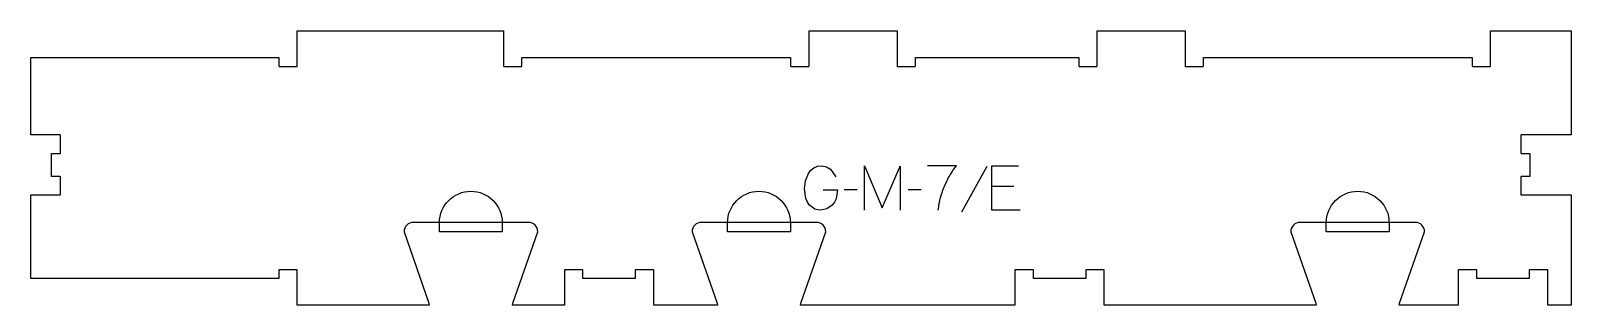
# Model space of a CAD drawing. Header units: millimetres. Extents: x -521 to 521, y -94 to 91.
import ezdxf

# ---------------------------------------------------------------- set-up
doc = ezdxf.new("R2010")
doc.units = ezdxf.units.MM
for name, color, linetype, true_color in [('1_ANYTOOL_1MMDEEP_LABELS_S', 2, 'Continuous', 0xffff00), ('4_ANYTOOL_CUTTHROUGH_OUTSI', 5, 'Continuous', 0x0000ff), ('5_ANYTOOL_HALF_MILL_9MM_IN', 3, 'Continuous', 0x00ff00)]:
    doc.layers.add(name, color=color, linetype=linetype, true_color=true_color)

msp = doc.modelspace()

# ---------------------------------------------------------------- linework, layer by layer
at = {"layer": '1_ANYTOOL_1MMDEEP_LABELS_S'}
for p, q in [((125.6, -0.5), (108.4, -31.2)), ((37.7, -16.1), (28.9, -16.2)), ((81.2, -16.1), (72.4, -16.2)), ((143.7, -13.9), (129, -13.9))]:
    msp.add_line(p, q, dxfattribs=at)
for points in [[(14.8, -16.2), (24.6, -16.2), (23.5, -22.2), (22.4, -24.5), (20.8, -26.5), (17.2, -29.1), (13.2, -30), (11.1, -29.8), (9.2, -29.2), (5.6, -26.5), (4.1, -24.5), (3, -22), (2.1, -15.5), (2.8, -10.2), (4.8, -5.1), (6.4, -2.8), (8.4, -1.3), (10.9, -0.3), (13.8, 0), (17.1, -0.6), (19.7, -2.3), (23.4, -7.4)], [(42.8, -30), (42.8, 0), (54.8, -28.4), (66.8, -0.1), (66.8, -30)], [(148, -30), (129, -30), (129, 0), (146.9, 0)]]:
    msp.add_lwpolyline(points, dxfattribs=at)
msp.add_lwpolyline([(92.7, -30, -0.028789), (94.2, -21.3), (95.5, -17.4, -0.025533), (97.1, -13.2), (98.6, -9.9, -0.047754), (103.3, -2.3), (105, 0), (85.5, 0)], format="xyb", dxfattribs=at)
at = {"layer": '4_ANYTOOL_CUTTHROUGH_OUTSI'}
msp.add_lwpolyline([(404.5, -94.2), (404.8, -92.8), (421.7, -44.5), (421.7, -44.4, 0.414214), (415.4, -38.2), (337.4, -38.2, 0.414214), (331.2, -44.4), (331.2, -44.5), (348.1, -92.8), (348.3, -94.2), (205, -94.2), (205, -70.4, 0.414214), (204.8, -70.2), (192.8, -70.2, 0.414214), (192.5, -70.4), (192.5, -76.2), (157, -76.2), (157, -70.4, 0.414214), (156.8, -70.2), (144.8, -70.2, 0.414214), (144.5, -70.4), (144.5, -94.2), (-0.6, -94.2), (-0.3, -92.8), (16.6, -44.5), (16.6, -44.4, 0.414214), (10.3, -38.2), (-67.7, -38.2, 0.414214), (-73.9, -44.4), (-73.9, -44.5), (-57, -92.8), (-56.8, -94.2), (-99.8, -94.2), (-99.8, -70.4, 0.414214), (-100.1, -70.2), (-112.1, -70.2, 0.414214), (-112.3, -70.4), (-112.3, -76.2), (-147.8, -76.2), (-147.8, -70.4, 0.414214), (-148.1, -70.2), (-160.1, -70.2, 0.414214), (-160.3, -70.4), (-160.3, -94.2), (-195.5, -94.2), (-195.2, -92.8), (-178.3, -44.5), (-178.3, -44.4, 0.414214), (-184.6, -38.2), (-262.6, -38.2, 0.414214), (-268.8, -44.4), (-268.8, -44.5), (-251.9, -92.8), (-251.7, -94.2), (-341, -94.2), (-341, -70.4, 0.414214), (-341.2, -70.2), (-353.2, -70.2, 0.414214), (-353.5, -70.4), (-353.5, -76.2), (-457.8, -76.2), (-521.3, -76.2), (-521.3, -19.6), (-501.6, -19.6, 0.414366), (-501.3, -19.4), (-501.3, -7.4, 0.414061), (-501.6, -7.1), (-507.3, -7.1), (-507.3, 8.4), (-501.6, 8.4, 0.414061), (-501.3, 8.6), (-501.3, 20.6, 0.414366), (-501.6, 20.9), (-521.3, 20.9), (-521.3, 73.3), (-353.5, 73.3), (-353.5, 67.6, 0.414214), (-353.2, 67.3), (-341.2, 67.3, 0.414214), (-341, 67.6), (-341, 91.3), (-201.5, 91.3), (-201.5, 67.6, 0.414214), (-201.2, 67.3), (-189.2, 67.3, 0.414214), (-189, 67.6), (-189, 73.3), (-7.2, 73.3), (-7.2, 67.6, 0.414214), (-7, 67.3), (5, 67.3, 0.414214), (5.3, 67.6), (5.3, 91.3), (64.8, 91.3), (64.8, 67.6, 0.414214), (65, 67.3), (77, 67.3, 0.414214), (77.3, 67.6), (77.3, 73.3), (187.7, 73.3), (187.7, 67.6, 0.414214), (187.9, 67.3), (199.9, 67.3, 0.414214), (200.2, 67.6), (200.2, 91.3), (259.7, 91.3), (259.7, 67.6, 0.414214), (259.9, 67.3), (271.9, 67.3, 0.414214), (272.2, 67.6), (272.2, 73.3), (453.9, 73.3), (453.9, 67.6, 0.414214), (454.2, 67.3), (466.2, 67.3, 0.414214), (466.4, 67.6), (466.4, 91.3), (520.9, 91.3), (520.9, 20.9), (487.2, 20.9, 0.414366), (486.9, 20.6), (486.9, 8.6, 0.414061), (487.2, 8.4), (492.9, 8.4), (492.9, -7.1), (487.2, -7.1, 0.414061), (486.9, -7.4), (486.9, -19.4, 0.414366), (487.2, -19.6), (520.9, -19.6), (520.9, -94.2), (505, -94.2), (505, -70.4, 0.414214), (504.8, -70.2), (492.8, -70.2, 0.414214), (492.5, -70.4), (492.5, -76.2), (457, -76.2), (457, -70.4, 0.414214), (456.8, -70.2), (444.8, -70.2, 0.414214), (444.5, -70.4), (444.5, -94.2)], format="xyb", close=True, dxfattribs=at)
at = {"layer": '5_ANYTOOL_HALF_MILL_9MM_IN'}
for points in [[(-244.8, -38.4, -1), (-202.3, -38.4), (-202.3, -44.7), (-244.8, -44.7)], [(-49.9, -38.4, -1), (-7.4, -38.4), (-7.4, -44.7), (-49.9, -44.7)], [(355.2, -38.4, -1), (397.7, -38.4), (397.7, -44.7), (355.2, -44.7)]]:
    msp.add_lwpolyline(points, format="xyb", close=True, dxfattribs=at)

doc.saveas('drawing.dxf')
